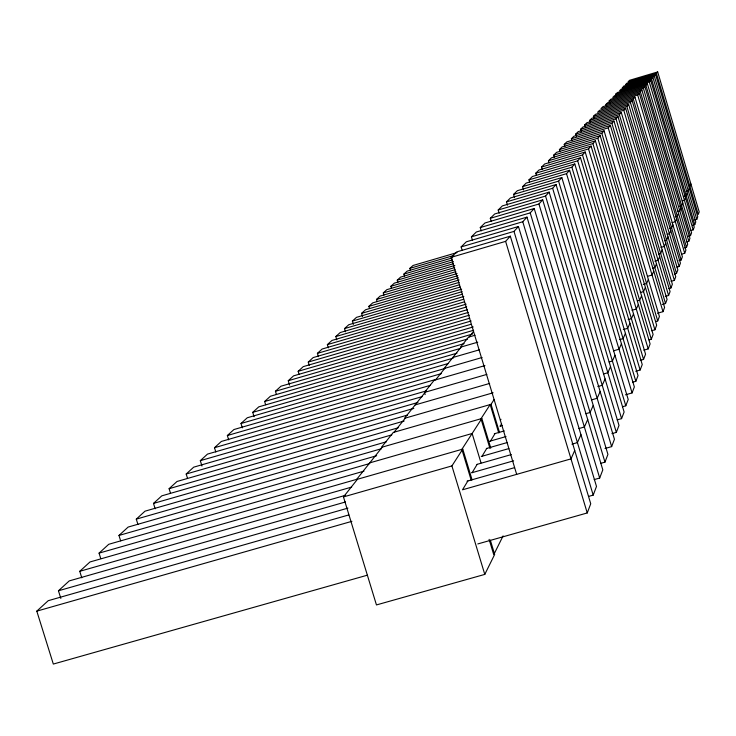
<?xml version="1.0" encoding="UTF-8"?>
<svg xmlns="http://www.w3.org/2000/svg" width="736" height="736" viewBox="0 0 736 736"><rect width="100%" height="100%" fill="white"/><g stroke="black" fill="none" stroke-linecap="round" stroke-linejoin="round"><path stroke-width="1.1" d="M477.811 543.932L587.245 512.955L590.732 503.774L510.324 236.173L456.697 251.905L451.177 257.324L516.672 474.361M600.548 463.395L604.974 462.134L607.927 454.397L534.207 208.5L484.923 222.99L480.258 227.562L481.252 230.865M611.92 433.633L616.336 432.372L618.994 425.417L549.139 192.124L502.384 205.887L498.189 209.999L499.183 213.293M617.164 419.897L621.58 418.628L624.11 412.013L556.039 184.552L510.453 197.984L506.469 201.885L507.454 205.178M632.528 382.242L635.84 381.294L638.02 375.581L574.798 163.981L532.395 176.502L528.954 179.869L529.607 182.059M635.729 371.266L640.145 369.996L642.234 364.55L580.483 157.752L539.037 169.998L535.753 173.208L536.406 175.407M643.788 350.18L648.195 348.91L650.1 343.924L591.091 146.114L551.448 157.835L548.449 160.77L549.102 162.96M662.216 304.474L665.528 303.517L667.074 299.469L613.953 121.044L578.192 131.643L575.764 134.026L576.417 136.224M665.28 296.461L668.592 295.495L670.073 291.603L618.001 116.619L582.921 127.015L580.584 129.306L581.238 131.496M671.048 281.327L674.36 280.37L675.74 276.764L625.628 108.256L591.845 118.266L589.683 120.391L590.336 122.59M681.407 254.242L684.71 253.276L685.897 250.157L639.299 93.26L607.844 102.598L605.967 104.438L606.62 106.637M588.772 496.368L593.198 495.116L596.491 486.45L518.448 226.504L466.348 241.794L461.132 246.91L462.125 250.203M594.164 479.605L599.693 478.032L602.812 469.853L526.985 217.12L476.33 231.996L471.408 236.826L472.402 240.111M605.02 448.509L611.644 446.614L614.44 439.282L542.699 199.852L494.712 213.964L490.305 218.298L491.289 221.582M625.453 394.818L632.077 392.923L634.349 386.934L569.6 170.292L526.176 183.098L522.578 186.631L523.563 189.916M657.469 313.269L662.98 311.668L664.58 307.464L610.383 125.47L573.905 136.27L571.375 138.754L572.028 140.944M622.481 406.741L625.793 405.794L628.204 399.492L561.835 177.588L517.353 190.698L513.562 194.414L514.547 197.699M640.246 360.373L643.558 359.416L645.555 354.2L585.203 152.012L544.677 163.981L541.54 167.063L542.193 169.252M649.088 339.876L651.286 339.241L653.117 334.466L595.387 140.87L556.582 152.343L553.702 155.158L554.364 157.366M651.599 330.749L654.911 329.792L656.659 325.211L600.162 135.654L562.166 146.896L559.406 149.592L560.059 151.791M668.72 288.604L670.928 287.96L672.364 284.216L621.285 112.534L586.877 122.737L584.614 124.945L585.276 127.144M674.314 274.031L676.513 273.387L677.847 269.91L628.654 104.466L595.498 114.31L593.4 116.352L594.053 118.542M676.954 267.14L679.153 266.496L680.441 263.148L632.141 100.657L599.573 110.317L597.549 112.295L630.412 102.543L632.141 100.657M684.333 247.885L686.532 247.241L687.691 244.223L641.884 89.994L610.972 99.176L609.15 100.952L609.813 103.16M686.614 241.905L688.822 241.261L689.945 238.344L644.911 86.682L614.514 95.717L612.757 97.428L643.411 88.329L644.911 86.682M690.975 230.515L693.183 229.871L694.232 227.139L650.679 80.371L621.258 89.12L619.611 90.73L649.272 81.917L650.679 80.371M655.518 321.558L657.726 320.914L659.419 316.526L604.09 130.842L566.867 141.855L564.218 144.44L564.871 146.63M678.932 260.654L681.14 260.01L682.392 256.781L634.947 97.143L602.95 106.637L600.999 108.551L633.282 98.964L634.947 97.143M688.316 236.265L690.515 235.621L691.601 232.797L647.33 83.628L617.43 92.515L615.719 94.18L616.372 96.361M692.548 225.244L694.756 224.6L695.778 221.959L652.924 77.519L623.972 86.13L622.371 87.685L623.024 89.884M694.572 220L696.771 219.356L697.756 216.789L655.592 74.612L627.09 83.085L625.545 84.594L654.267 76.056L655.592 74.612M574.715 450.487L570.989 458.878L462.493 489.799L467.875 480.967M580.952 434.682L577.42 442.594L571.927 444.167M587.705 419.511L584.375 426.99L578.919 428.545M600.144 391.58L597.163 398.277L591.643 399.86M621.451 343.749L619.013 349.223L613.53 350.805M653.77 271.17L652.059 275.016L647.735 276.276M593.244 405.407L590.079 412.482L585.746 413.724M605.075 378.93L602.232 385.287L597.834 386.556M610.54 366.684L607.844 372.729L603.456 373.989M625.416 333.408L623.088 338.624L619.786 339.572M629.924 323.325L627.698 328.302L623.291 329.581M638.342 304.483L636.3 309.037L631.976 310.288M656.484 263.884L654.828 267.582L652.639 268.217M659.686 256.708L658.104 260.259L654.884 261.197M665.749 243.147L664.277 246.44L660.974 247.406M676.605 218.859L675.326 221.711L672.051 222.668M648.379 279.496L646.576 283.507L643.264 284.473M672.925 224.931L671.591 227.884L669.447 228.519M682.769 203.035L681.61 205.611L679.457 206.246M687.222 193.136L686.136 195.555L683.974 196.181M689.347 188.416L688.289 190.762L686.081 191.406M614.974 355.267L612.398 361.017L609.114 361.965M633.521 313.895L631.387 318.66L628.158 319.59M641.608 295.863L639.648 300.224L637.477 300.858M645.398 287.417L643.522 291.594L640.237 292.551M662.179 249.973L660.643 253.396L658.481 254.03M668.03 236.909L666.614 240.083L664.452 240.718M670.809 230.736L669.429 233.79L667.248 234.434M678.546 213.458L677.313 216.209L675.17 216.835M680.956 208.086L679.76 210.744L677.58 211.388M685.538 197.855L684.425 200.348L682.226 200.992M689.89 186.263L690.92 183.991M503.093 535.872L493.755 554.705L489.1 539.341M357.457 479.265L343.464 496.92L376.455 604.937L484.785 574.402L494.666 554.447L490.342 540.178M490.535 441.002L495.034 433.559M472.126 472.659L477.149 464.342M482.025 456.256L486.772 448.399M500.25 426.08L501.593 423.862M500.351 420.274L500.958 419.29M490.765 448.058L481.832 418.508L461.858 449.356L471.16 480.084M481.832 418.508L381.414 447.359L393.263 432.455L491.013 404.331L494.123 399.538M343.464 496.92L451.904 465.916L462.769 449.098L472.07 479.826M382.269 447.111L356.555 479.522L462.769 449.098M394.091 432.216L405.297 418.094M435.657 379.85L444.811 368.304M425.15 394.588L424.488 392.408L434.148 380.282L484.932 365.599M425.261 392.187L404.487 418.333L493.129 392.794M461.187 346.987L444.075 368.515L482.108 357.512M469.172 336.941L473.34 331.697M451.177 257.324L505.614 241.362L510.324 236.173M480.258 227.562L530.214 212.879L534.207 208.5M498.189 209.999L545.551 196.052L549.139 192.124M506.469 201.885L552.635 188.287L556.039 184.552M528.954 179.869L571.863 167.21L574.798 163.981M535.753 173.208L577.677 160.834L580.483 157.752M548.449 160.77L588.533 148.93L591.091 146.114M575.764 134.026L611.874 123.326L613.953 121.044M580.584 129.306L615.995 118.809L618.001 116.619M589.683 120.391L623.769 110.29L625.628 108.256M605.967 104.438L637.689 95.027L639.299 93.26M461.132 246.91L513.986 231.398L518.448 226.504M471.408 236.826L522.772 221.748L526.985 217.12M490.305 218.298L538.927 203.992L542.699 199.852M522.578 186.631L566.527 173.668L569.6 170.292M571.375 138.754L608.221 127.843L610.383 125.47M513.562 194.414L558.587 181.139L561.835 177.588M541.54 167.063L582.516 154.956L585.203 152.012M553.702 155.158L592.922 143.566L595.387 140.87M559.406 149.592L597.798 138.23L600.162 135.654M584.614 124.945L619.353 114.641L621.285 112.534M593.4 116.352L626.87 106.426L628.654 104.466M609.15 100.952L640.329 91.696L641.884 89.994M656.402 73.333L657.69 71.935L699.2 211.922L698.243 214.415L656.402 73.333L628.121 81.742L629.63 80.279L657.69 71.935M564.218 144.44L601.818 133.317L604.09 130.842M615.719 94.18L645.868 85.22L647.33 83.628M622.371 87.685L651.553 79.01L652.924 77.519M170.43 492.973L169.105 488.686L177.008 481.482L407.413 415.086M228.684 439.861L227.35 435.528L233.91 429.548L445.436 368.331M254.095 416.742L252.742 412.353L258.759 406.87L460.589 348.349M265.632 404.717L264.647 401.497L270.416 396.235L467.572 339.02M318.403 356.647L317.4 353.354L322.129 349.03L466.698 306.921M336.812 339.839L335.809 336.545L340.207 332.543L463.827 296.479M345.506 331.826L344.522 328.596L348.763 324.732L462.144 291.64M369.536 308.559L368.874 306.369L372.692 302.882L458.491 277.803M377.108 301.613L376.455 299.46L380.144 296.084L457.102 273.571M391.524 288.466L390.871 286.304L394.33 283.139L454.839 265.42M100.74 558.541L99.066 553.132L108.744 544.29L363.961 471.132M137.945 524.51L136.289 519.138L145.001 511.18L386.428 441.775M155.158 508.778L153.493 503.415L161.782 495.852L398.213 427.8M201.968 466.035L200.312 460.662L207.478 454.112L426.208 390.936M215.823 452.024L214.489 447.709L221.343 441.453L436.365 379.279M242.337 427.855L241.003 423.494L247.268 417.772L453.312 358.082M299.138 374.514L298.154 371.294L303.26 366.629L469.724 318.21M309.258 365.323L308.264 362.066L313.168 357.576L468.363 312.404M328.339 347.861L327.354 344.623L331.908 340.464L464.306 301.87M362.554 316.59L361.569 313.37L365.525 309.764L459.108 282.412M60.84 598.432L58.448 590.778L69.248 580.906L345.515 501.961M81.779 577.834L79.755 571.311L89.967 561.973L351.652 487.076M120.649 540.84L118.974 535.449L128.147 527.068L376.639 455.74M187.514 478.308L186.19 474.021L193.697 467.158L417.928 402.463M289.598 385.094L288.254 380.714L293.563 375.866L470.874 324.328M367.273 575.212L53.323 664.065L36.8 611.138L48.226 600.686L348.809 514.933M410.513 270.508L409.869 268.364L413.025 265.494L457.056 252.577M276.423 394.514L275.43 391.258L280.968 386.207L473.616 330.262M353.372 324.374L352.378 321.089L356.472 317.354L460.129 287.077M383.934 295.118L383.272 292.919L386.842 289.662L455.014 269.707M397.882 282.311L397.238 280.177L400.596 277.122L453.459 261.63M404.552 276.285L403.898 274.105L407.146 271.142L452.373 257.885M409.869 268.364L453.845 255.475M403.898 274.105L452.392 259.9M397.238 280.177L453.367 263.736M390.871 286.304L454.655 267.628M383.272 292.919L455.823 271.685M376.455 299.46L457.82 275.66M368.874 306.369L459.108 279.993M361.569 313.37L459.641 284.722M352.378 321.089L461.647 289.184M344.522 328.596L462.456 294.188M335.809 336.545L463.57 299.294M327.354 344.623L466.127 304.189M317.4 353.354L467.268 309.709M308.264 362.066L469.356 315.183M298.154 371.294L471.132 320.997M288.254 380.714L473.23 326.968M275.43 391.258L472.512 334.043M475.051 335.23L468.482 337.143L460.478 347.199L477.747 342.185M264.647 401.497L464.122 343.629M252.742 412.353L456.982 353.17M452.824 357.503L479.228 349.858M241.003 423.494L448.436 363.437M227.35 435.528L441.471 373.594M214.489 447.709L430.468 385.296M424.488 392.408L486.882 374.394M200.312 460.662L422.308 396.575M415.141 404.929L489.642 383.438M186.19 474.021L413.816 408.388M169.105 488.686L404.147 420.992M153.493 503.415L391.837 434.866M136.289 519.138L381.524 448.693M369.776 462.861L472.135 433.495L481.022 462.898M118.974 535.449L369.693 463.533M500.029 426.144L502.237 425.509M494.334 433.762L504.28 430.91M99.066 553.132L357.144 479.21M489.486 441.296L506.028 436.558M486.358 448.518L507.343 442.511M79.755 571.311L345.589 495.282M481.27 456.476L508.843 448.592M477.02 464.379L511.272 454.59M58.448 590.778L347.907 508.125M471.647 472.797L513.627 460.81M467.047 481.197L514.565 467.645M36.8 611.138L351.928 521.318M451.904 465.916L484.785 574.402M505.614 241.362L587.245 512.955M491.013 404.331L499.56 432.648M498.723 432.888L490.176 404.57L480.976 418.756L489.9 448.298M577.677 160.834L640.145 369.996M571.863 167.21L635.84 381.294M566.527 173.668L632.077 392.923M558.587 181.139L625.793 405.794M552.635 188.287L621.58 418.628M545.551 196.052L616.336 432.372M538.927 203.992L611.644 446.614M530.214 212.879L604.974 462.134M522.772 221.748L599.693 478.032M513.986 231.398L593.198 495.116M645.868 85.22L690.515 235.621M643.411 88.329L688.822 241.261M640.329 91.696L686.532 247.241M637.689 95.027L684.71 253.276M633.282 98.964L681.14 260.01M630.412 102.543L679.153 266.496M623.972 86.13L624.625 88.329M626.87 106.426L676.513 273.387M623.769 110.29L674.36 280.37M619.353 114.641L670.928 287.96M615.995 118.809L668.592 295.495M611.874 123.326L665.528 303.517M608.221 127.843L662.98 311.668M601.818 133.317L657.726 320.914M597.798 138.23L654.911 329.792M592.922 143.566L651.286 339.241M588.533 148.93L648.195 348.91M582.516 154.956L643.558 359.416M654.267 76.056L696.771 219.356M651.553 79.01L694.756 224.6M649.272 81.917L693.183 229.871"/></g></svg>
